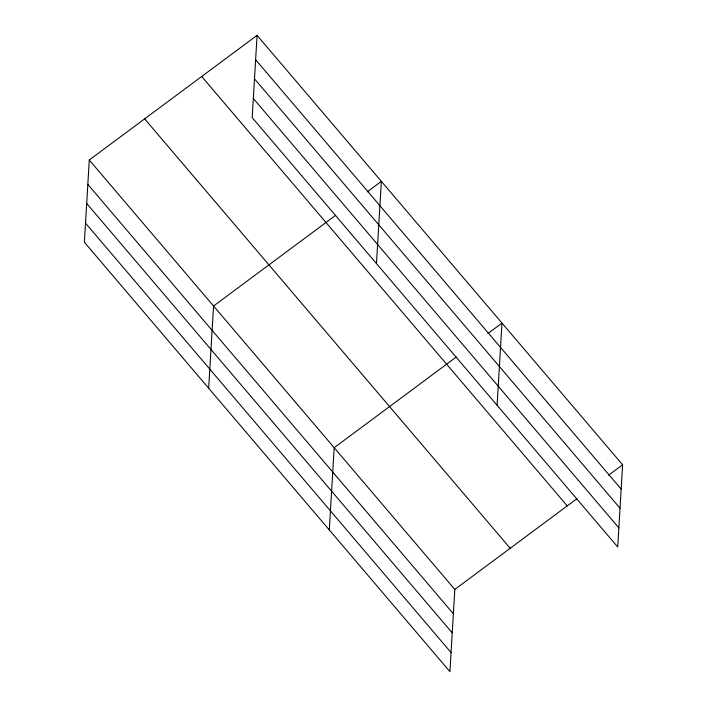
<?xml version="1.0" encoding="UTF-8"?>
<svg xmlns="http://www.w3.org/2000/svg" width="707" height="707" viewBox="0 0 707 707"><rect width="100%" height="100%" fill="white"/><g stroke="black" fill="none" stroke-linecap="round" stroke-linejoin="round"><path stroke-width="1.06" d="M89.276 160.003L84.389 242.236L449.926 671.65L454.813 589.417L89.276 160.003L257.074 35.35L622.611 464.764L617.724 546.997L252.187 117.583L257.074 35.35M208.671 388.24L213.558 306.007L335.648 215.308M329.294 529.941L334.181 447.708L456.28 357.008M376.469 263.578L381.356 181.354L367.295 191.8M497.101 405.288L501.988 323.055L487.918 333.501M454.813 589.417L576.903 498.718M608.55 475.21L622.611 464.764M255.625 59.706L621.161 489.12M254.493 78.804L620.03 508.218M253.327 98.485L618.864 527.899M201.698 76.489L567.235 505.903M144.643 118.864L510.189 548.279M87.827 184.359L453.364 613.773M86.687 203.457L452.233 632.871M85.52 223.138L451.057 652.552"/></g></svg>
